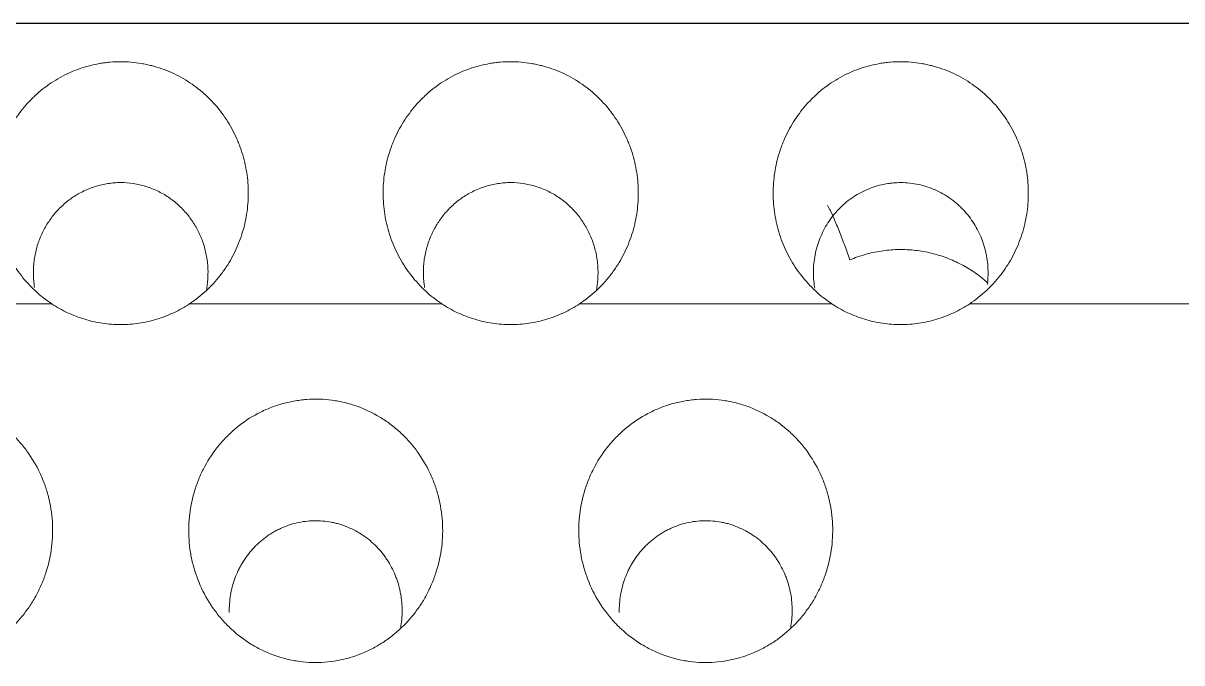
# Model space of a CAD drawing. Header units: inches. Extents: x 3778 to 56227, y -16914 to 35091.
# Drawn here: x 42867.02 to 42875.9, y -12663.85 to -12658.95 of the extents above; entities that cross this region are included whole.
import ezdxf

# ---------------------------------------------------------------- set-up
doc = ezdxf.new("R2010")
doc.units = ezdxf.units.IN
doc.header["$LTSCALE"] = 100
doc.header["$MEASUREMENT"] = 0
doc.linetypes.add('DH-HID2', pattern=[1.2, 0.8, -0.4])
doc.layers.add('2-con', color=2, linetype='Continuous')
doc.layers.add('FU-FURM', color=251, linetype='DH-HID2')
doc.layers.add('mark-B', color=2, linetype='Continuous', lineweight=20)

# ---------------------------------------------------------------- blocks, each defined once
blk = doc.blocks.new('cjscjdeh')
at = {"layer": 'FU-FURM', "color": 8}
blk.add_line((149349.5168, 68184.8848), (151549.5168, 68184.8848), dxfattribs=at)
blk = doc.blocks.new('무풍1WAY 대형')
at = {"layer": 'mark-B'}
for points, knots in [([(-187.4273, -415.5064), (-187.3889, -415.5593), (-187.3562, -415.6149), (-187.3017, -415.731), (-187.2799, -415.7915), (-187.2595, -415.8703), (-187.2558, -415.8862), (-187.2492, -415.9179), (-187.2404, -415.9656), (-187.2313, -416.0455), (-187.23, -416.1099), (-187.2312, -416.1583), (-187.232, -416.1745), (-187.2343, -416.2069), (-187.2359, -416.2231), (-187.2455, -416.3036), (-187.259, -416.3665), (-187.288, -416.4585), (-187.2991, -416.4888), (-187.318, -416.5336), (-187.3247, -416.5485), (-187.3388, -416.5778), (-187.3461, -416.5923), (-187.3845, -416.6634), (-187.4203, -416.7168), (-187.4818, -416.7917), (-187.5036, -416.8158), (-187.5499, -416.862), (-187.574, -416.8838), (-187.649, -416.9452), (-187.7028, -416.9809), (-187.7892, -417.0265), (-187.8191, -417.0404), (-187.8795, -417.0647), (-187.9408, -417.0858), (-188.0039, -417.1005), (-188.0519, -417.1092), (-188.068, -417.1116), (-188.1004, -417.1158), (-188.1168, -417.1174), (-188.1986, -417.1235), (-188.2634, -417.1215), (-188.3599, -417.1087), (-188.392, -417.1027), (-188.4398, -417.0912), (-188.4557, -417.0869), (-188.487, -417.0777), (-188.5025, -417.0727), (-188.579, -417.0457), (-188.6376, -417.018), (-188.7075, -416.9759), (-188.7213, -416.9671), (-188.7484, -416.9488), (-188.7882, -416.9205), (-188.8504, -416.8688), (-188.8958, -416.8228), (-188.9283, -416.7865), (-188.9388, -416.7742), (-188.9594, -416.7488), (-188.9693, -416.7359), (-189.0173, -416.6703), (-189.0501, -416.6148), (-189.0913, -416.5273), (-189.1037, -416.4973), (-189.1258, -416.436), (-189.1352, -416.405), (-189.1592, -416.3113), (-189.1693, -416.2478), (-189.1756, -416.1509), (-189.1762, -416.1182), (-189.1743, -416.0535), (-189.1719, -416.0213), (-189.1603, -415.9256), (-189.1467, -415.8626), (-189.1221, -415.7851), (-189.1168, -415.7696), (-189.1056, -415.7391), (-189.0877, -415.694), (-189.0529, -415.6214), (-189.0197, -415.5661), (-188.9927, -415.5258), (-188.9834, -415.5125), (-188.964, -415.4864), (-188.954, -415.4734), (-188.9023, -415.4103), (-188.8567, -415.3645), (-188.782, -415.3029), (-188.756, -415.2835), (-188.7154, -415.2563), (-188.7015, -415.2475), (-188.6734, -415.2307), (-188.6592, -415.2227), (-188.5873, -415.1845), (-188.5274, -415.1601), (-188.4494, -415.1374), (-188.4337, -415.1332), (-188.4019, -415.1257), (-188.3857, -415.1224), (-188.3373, -415.1136), (-188.305, -415.1095), (-188.208, -415.1022), (-188.1431, -415.1041), (-188.0618, -415.1151), (-188.0455, -415.1177), (-188.0134, -415.1238), (-187.9656, -415.1341), (-187.888, -415.1574), (-187.8279, -415.1823), (-187.7837, -415.2034), (-187.769, -415.2108), (-187.7402, -415.2264), (-187.7261, -415.2346), (-187.6567, -415.2769), (-187.605, -415.3159), (-187.5334, -415.3822), (-187.5104, -415.4056), (-187.467, -415.4545), (-187.4466, -415.4799), (-187.4273, -415.5064)], [0, 0, 0, 0, 0.03125, 0.03125, 0.0625, 0.0625, 0.070312, 0.070312, 0.078125, 0.09375, 0.109375, 0.109375, 0.117187, 0.117187, 0.125, 0.125, 0.15625, 0.15625, 0.171875, 0.171875, 0.179687, 0.179687, 0.1875, 0.1875, 0.21875, 0.21875, 0.234375, 0.234375, 0.25, 0.25, 0.28125, 0.28125, 0.296875, 0.296875, 0.3125, 0.328125, 0.328125, 0.335937, 0.335937, 0.34375, 0.34375, 0.375, 0.375, 0.390625, 0.390625, 0.398437, 0.398437, 0.40625, 0.40625, 0.4375, 0.4375, 0.445312, 0.445312, 0.453125, 0.46875, 0.484375, 0.484375, 0.492187, 0.492187, 0.5, 0.5, 0.53125, 0.53125, 0.546875, 0.546875, 0.5625, 0.5625, 0.59375, 0.59375, 0.609375, 0.609375, 0.625, 0.625, 0.65625, 0.65625, 0.664062, 0.664062, 0.671875, 0.6875, 0.703125, 0.703125, 0.710937, 0.710937, 0.71875, 0.71875, 0.75, 0.75, 0.765625, 0.765625, 0.773437, 0.773437, 0.78125, 0.78125, 0.8125, 0.8125, 0.820312, 0.820312, 0.828125, 0.828125, 0.84375, 0.84375, 0.875, 0.875, 0.882812, 0.882812, 0.890625, 0.90625, 0.921875, 0.921875, 0.929687, 0.929687, 0.9375, 0.9375, 0.96875, 0.96875, 0.984375, 0.984375, 1, 1, 1, 1]), ([(-184.4398, -415.5064), (-184.4013, -415.5593), (-184.3687, -415.6149), (-184.3142, -415.731), (-184.2923, -415.7915), (-184.272, -415.8703), (-184.2683, -415.8862), (-184.2617, -415.9179), (-184.2529, -415.9656), (-184.2438, -416.0455), (-184.2424, -416.1099), (-184.2437, -416.1583), (-184.2444, -416.1745), (-184.2468, -416.2069), (-184.2483, -416.2231), (-184.2579, -416.3036), (-184.2715, -416.3665), (-184.3004, -416.4585), (-184.3115, -416.4888), (-184.3305, -416.5336), (-184.3372, -416.5485), (-184.3512, -416.5778), (-184.3586, -416.5923), (-184.397, -416.6634), (-184.4328, -416.7168), (-184.4943, -416.7917), (-184.5161, -416.8158), (-184.5623, -416.862), (-184.5864, -416.8838), (-184.6615, -416.9452), (-184.7152, -416.9809), (-184.8016, -417.0265), (-184.8315, -417.0404), (-184.892, -417.0647), (-184.9533, -417.0858), (-185.0164, -417.1005), (-185.0643, -417.1092), (-185.0804, -417.1116), (-185.1129, -417.1158), (-185.1293, -417.1174), (-185.211, -417.1235), (-185.2759, -417.1215), (-185.3724, -417.1087), (-185.4044, -417.1027), (-185.4523, -417.0912), (-185.4681, -417.0869), (-185.4994, -417.0777), (-185.5149, -417.0727), (-185.5915, -417.0457), (-185.6501, -417.018), (-185.7199, -416.9759), (-185.7338, -416.9671), (-185.7609, -416.9488), (-185.8007, -416.9205), (-185.8629, -416.8688), (-185.9083, -416.8228), (-185.9407, -416.7865), (-185.9513, -416.7742), (-185.9718, -416.7488), (-185.9818, -416.7359), (-186.0297, -416.6703), (-186.0626, -416.6148), (-186.1038, -416.5273), (-186.1162, -416.4973), (-186.1382, -416.436), (-186.1477, -416.405), (-186.1717, -416.3113), (-186.1818, -416.2478), (-186.188, -416.1509), (-186.1886, -416.1182), (-186.1868, -416.0535), (-186.1844, -416.0213), (-186.1727, -415.9256), (-186.1591, -415.8626), (-186.1346, -415.7851), (-186.1293, -415.7696), (-186.1181, -415.7391), (-186.1002, -415.694), (-186.0653, -415.6214), (-186.0321, -415.5661), (-186.0052, -415.5258), (-185.9958, -415.5125), (-185.9765, -415.4864), (-185.9664, -415.4734), (-185.9147, -415.4103), (-185.8691, -415.3645), (-185.7944, -415.3029), (-185.7684, -415.2835), (-185.7278, -415.2563), (-185.714, -415.2475), (-185.6858, -415.2307), (-185.6716, -415.2227), (-185.5998, -415.1845), (-185.5398, -415.1601), (-185.4619, -415.1374), (-185.4461, -415.1332), (-185.4143, -415.1257), (-185.3982, -415.1224), (-185.3498, -415.1136), (-185.3175, -415.1095), (-185.2204, -415.1022), (-185.1555, -415.1041), (-185.0742, -415.1151), (-185.058, -415.1177), (-185.0259, -415.1238), (-184.9781, -415.1341), (-184.9005, -415.1574), (-184.8404, -415.1823), (-184.7961, -415.2034), (-184.7815, -415.2108), (-184.7527, -415.2264), (-184.7386, -415.2346), (-184.6691, -415.2769), (-184.6175, -415.3159), (-184.5458, -415.3822), (-184.5229, -415.4056), (-184.4795, -415.4545), (-184.459, -415.4799), (-184.4398, -415.5064)], [0, 0, 0, 0, 0.03125, 0.03125, 0.0625, 0.0625, 0.070312, 0.070312, 0.078125, 0.09375, 0.109375, 0.109375, 0.117187, 0.117187, 0.125, 0.125, 0.15625, 0.15625, 0.171875, 0.171875, 0.179687, 0.179687, 0.1875, 0.1875, 0.21875, 0.21875, 0.234375, 0.234375, 0.25, 0.25, 0.28125, 0.28125, 0.296875, 0.296875, 0.3125, 0.328125, 0.328125, 0.335937, 0.335937, 0.34375, 0.34375, 0.375, 0.375, 0.390625, 0.390625, 0.398437, 0.398437, 0.40625, 0.40625, 0.4375, 0.4375, 0.445312, 0.445312, 0.453125, 0.46875, 0.484375, 0.484375, 0.492187, 0.492187, 0.5, 0.5, 0.53125, 0.53125, 0.546875, 0.546875, 0.5625, 0.5625, 0.59375, 0.59375, 0.609375, 0.609375, 0.625, 0.625, 0.65625, 0.65625, 0.664062, 0.664062, 0.671875, 0.6875, 0.703125, 0.703125, 0.710937, 0.710937, 0.71875, 0.71875, 0.75, 0.75, 0.765625, 0.765625, 0.773437, 0.773437, 0.78125, 0.78125, 0.8125, 0.8125, 0.820312, 0.820312, 0.828125, 0.828125, 0.84375, 0.84375, 0.875, 0.875, 0.882812, 0.882812, 0.890625, 0.90625, 0.921875, 0.921875, 0.929687, 0.929687, 0.9375, 0.9375, 0.96875, 0.96875, 0.984375, 0.984375, 1, 1, 1, 1]), ([(-181.4522, -415.5064), (-181.4138, -415.5593), (-181.3811, -415.6149), (-181.3266, -415.731), (-181.3048, -415.7915), (-181.2844, -415.8703), (-181.2807, -415.8862), (-181.2741, -415.9179), (-181.2653, -415.9656), (-181.2562, -416.0455), (-181.2549, -416.1099), (-181.2561, -416.1583), (-181.2569, -416.1745), (-181.2592, -416.2069), (-181.2608, -416.2231), (-181.2704, -416.3036), (-181.2839, -416.3665), (-181.3129, -416.4585), (-181.324, -416.4888), (-181.3429, -416.5336), (-181.3496, -416.5485), (-181.3637, -416.5778), (-181.371, -416.5923), (-181.4094, -416.6634), (-181.4453, -416.7168), (-181.5067, -416.7917), (-181.5285, -416.8158), (-181.5748, -416.862), (-181.5989, -416.8838), (-181.6739, -416.9452), (-181.7277, -416.9809), (-181.8141, -417.0265), (-181.844, -417.0404), (-181.9044, -417.0647), (-181.9657, -417.0858), (-182.0288, -417.1005), (-182.0768, -417.1092), (-182.0929, -417.1116), (-182.1253, -417.1158), (-182.1417, -417.1174), (-182.2235, -417.1235), (-182.2883, -417.1215), (-182.3848, -417.1087), (-182.4169, -417.1027), (-182.4647, -417.0912), (-182.4806, -417.0869), (-182.5119, -417.0777), (-182.5274, -417.0727), (-182.604, -417.0457), (-182.6625, -417.018), (-182.7324, -416.9759), (-182.7462, -416.9671), (-182.7733, -416.9488), (-182.8131, -416.9205), (-182.8753, -416.8688), (-182.9208, -416.8228), (-182.9532, -416.7865), (-182.9637, -416.7742), (-182.9843, -416.7488), (-182.9942, -416.7359), (-183.0422, -416.6703), (-183.075, -416.6148), (-183.1162, -416.5273), (-183.1286, -416.4973), (-183.1507, -416.436), (-183.1601, -416.405), (-183.1841, -416.3113), (-183.1942, -416.2478), (-183.2005, -416.1509), (-183.2011, -416.1182), (-183.1992, -416.0535), (-183.1968, -416.0213), (-183.1852, -415.9256), (-183.1716, -415.8626), (-183.147, -415.7851), (-183.1418, -415.7696), (-183.1305, -415.7391), (-183.1126, -415.694), (-183.0778, -415.6214), (-183.0446, -415.5661), (-183.0176, -415.5258), (-183.0083, -415.5125), (-182.9889, -415.4864), (-182.9789, -415.4734), (-182.9272, -415.4103), (-182.8816, -415.3645), (-182.8069, -415.3029), (-182.7809, -415.2835), (-182.7403, -415.2563), (-182.7264, -415.2475), (-182.6983, -415.2307), (-182.6841, -415.2227), (-182.6122, -415.1845), (-182.5523, -415.1601), (-182.4743, -415.1374), (-182.4586, -415.1332), (-182.4268, -415.1257), (-182.4106, -415.1224), (-182.3622, -415.1136), (-182.3299, -415.1095), (-182.2329, -415.1022), (-182.168, -415.1041), (-182.0867, -415.1151), (-182.0704, -415.1177), (-182.0383, -415.1238), (-181.9906, -415.1341), (-181.9129, -415.1574), (-181.8529, -415.1823), (-181.8086, -415.2034), (-181.7939, -415.2108), (-181.7652, -415.2264), (-181.751, -415.2346), (-181.6816, -415.2769), (-181.6299, -415.3159), (-181.5583, -415.3822), (-181.5353, -415.4056), (-181.4919, -415.4545), (-181.4715, -415.4799), (-181.4522, -415.5064)], [0, 0, 0, 0, 0.03125, 0.03125, 0.0625, 0.0625, 0.070313, 0.070313, 0.078125, 0.09375, 0.109375, 0.109375, 0.117188, 0.117188, 0.125, 0.125, 0.15625, 0.15625, 0.171875, 0.171875, 0.179688, 0.179688, 0.1875, 0.1875, 0.21875, 0.21875, 0.234375, 0.234375, 0.25, 0.25, 0.28125, 0.28125, 0.296875, 0.296875, 0.3125, 0.328125, 0.328125, 0.335938, 0.335938, 0.34375, 0.34375, 0.375, 0.375, 0.390625, 0.390625, 0.398438, 0.398438, 0.40625, 0.40625, 0.4375, 0.4375, 0.445313, 0.445313, 0.453125, 0.46875, 0.484375, 0.484375, 0.492188, 0.492188, 0.5, 0.5, 0.53125, 0.53125, 0.546875, 0.546875, 0.5625, 0.5625, 0.59375, 0.59375, 0.609375, 0.609375, 0.625, 0.625, 0.65625, 0.65625, 0.664063, 0.664063, 0.671875, 0.6875, 0.703125, 0.703125, 0.710938, 0.710938, 0.71875, 0.71875, 0.75, 0.75, 0.765625, 0.765625, 0.773438, 0.773438, 0.78125, 0.78125, 0.8125, 0.8125, 0.820313, 0.820313, 0.828125, 0.828125, 0.84375, 0.84375, 0.875, 0.875, 0.882813, 0.882813, 0.890625, 0.90625, 0.921875, 0.921875, 0.929688, 0.929688, 0.9375, 0.9375, 0.96875, 0.96875, 0.984375, 0.984375, 1, 1, 1, 1]), ([(-187.5411, -415.4879), (-187.5406, -415.5101), (-187.5411, -415.5323), (-187.5443, -415.5765), (-187.547, -415.5986), (-187.5578, -415.6641), (-187.5691, -415.7065), (-187.5918, -415.7685), (-187.6003, -415.7888), (-187.6147, -415.8189), (-187.6197, -415.8288), (-187.6302, -415.8483), (-187.6357, -415.8579), (-187.6641, -415.9051), (-187.6902, -415.9405), (-187.7348, -415.9898), (-187.7506, -416.0057), (-187.7835, -416.0355), (-187.8176, -416.0635), (-187.8636, -416.0941), (-187.8926, -416.1104), (-187.9123, -416.1208), (-187.9224, -416.1257), (-187.9729, -416.1492), (-188.0147, -416.1636), (-188.0794, -416.1786), (-188.1014, -416.1826), (-188.1458, -416.1881), (-188.168, -416.1897), (-188.2343, -416.1911), (-188.2784, -416.1874), (-188.3332, -416.177), (-188.3442, -416.1747), (-188.3659, -416.1694), (-188.3766, -416.1665), (-188.4084, -416.1569), (-188.45, -416.1421), (-188.4998, -416.1183), (-188.5287, -416.1017), (-188.5478, -416.0901), (-188.5572, -416.0841), (-188.6031, -416.0529), (-188.6368, -416.0246), (-188.683, -415.9774), (-188.6977, -415.9609), (-188.7185, -415.9349), (-188.7253, -415.9261), (-188.7384, -415.9081), (-188.7446, -415.899), (-188.7748, -415.853), (-188.7952, -415.8141), (-188.8162, -415.7633), (-188.8201, -415.753), (-188.8276, -415.7321), (-188.8311, -415.7216), (-188.8408, -415.6898), (-188.8462, -415.6684), (-188.8595, -415.6039), (-188.8643, -415.5603), (-188.8655, -415.4941), (-188.8649, -415.4718), (-188.8616, -415.4278), (-188.859, -415.4059), (-188.8548, -415.381), (-188.8542, -415.3777), (-188.8536, -415.3744)], [0, 0, 0, 0, 0.029281, 0.029281, 0.058562, 0.058562, 0.117123, 0.117123, 0.146404, 0.146404, 0.161045, 0.161045, 0.175685, 0.175685, 0.234247, 0.234247, 0.263528, 0.263528, 0.292809, 0.322089, 0.33673, 0.33673, 0.35137, 0.35137, 0.409932, 0.409932, 0.439213, 0.439213, 0.468494, 0.468494, 0.527055, 0.527055, 0.541696, 0.541696, 0.556336, 0.556336, 0.585617, 0.614898, 0.629538, 0.629538, 0.644179, 0.644179, 0.702741, 0.702741, 0.732021, 0.732021, 0.746662, 0.746662, 0.761302, 0.761302, 0.819864, 0.819864, 0.834504, 0.834504, 0.849145, 0.849145, 0.878426, 0.878426, 0.936987, 0.936987, 0.966268, 0.966268, 0.995549, 0.995549, 1, 1, 1, 1]), ([(-184.5535, -415.4879), (-184.553, -415.5101), (-184.5536, -415.5323), (-184.5568, -415.5765), (-184.5594, -415.5986), (-184.5703, -415.6641), (-184.5815, -415.7065), (-184.6042, -415.7685), (-184.6128, -415.7888), (-184.6271, -415.8189), (-184.6322, -415.8288), (-184.6427, -415.8483), (-184.6481, -415.8579), (-184.6765, -415.9051), (-184.7027, -415.9405), (-184.7473, -415.9898), (-184.7631, -416.0057), (-184.7959, -416.0355), (-184.8301, -416.0635), (-184.876, -416.0941), (-184.9051, -416.1104), (-184.9248, -416.1208), (-184.9348, -416.1257), (-184.9854, -416.1492), (-185.0271, -416.1636), (-185.0919, -416.1786), (-185.1138, -416.1826), (-185.1582, -416.1881), (-185.1804, -416.1897), (-185.2468, -416.1911), (-185.2908, -416.1874), (-185.3457, -416.177), (-185.3567, -416.1747), (-185.3783, -416.1694), (-185.389, -416.1665), (-185.4209, -416.1569), (-185.4624, -416.1421), (-185.5122, -416.1183), (-185.5412, -416.1017), (-185.5602, -416.0901), (-185.5696, -416.0841), (-185.6156, -416.0529), (-185.6492, -416.0246), (-185.6954, -415.9774), (-185.7101, -415.9609), (-185.731, -415.9349), (-185.7378, -415.9261), (-185.7508, -415.9081), (-185.7571, -415.899), (-185.7873, -415.853), (-185.8077, -415.8141), (-185.8286, -415.7633), (-185.8326, -415.753), (-185.84, -415.7321), (-185.8435, -415.7216), (-185.8532, -415.6898), (-185.8587, -415.6684), (-185.8719, -415.6039), (-185.8768, -415.5603), (-185.878, -415.4941), (-185.8773, -415.4718), (-185.8741, -415.4278), (-185.8714, -415.4059), (-185.8672, -415.381), (-185.8666, -415.3777), (-185.866, -415.3744)], [0, 0, 0, 0, 0.029281, 0.029281, 0.058562, 0.058562, 0.117123, 0.117123, 0.146404, 0.146404, 0.161045, 0.161045, 0.175685, 0.175685, 0.234247, 0.234247, 0.263528, 0.263528, 0.292809, 0.322089, 0.33673, 0.33673, 0.35137, 0.35137, 0.409932, 0.409932, 0.439213, 0.439213, 0.468494, 0.468494, 0.527055, 0.527055, 0.541696, 0.541696, 0.556336, 0.556336, 0.585617, 0.614898, 0.629538, 0.629538, 0.644179, 0.644179, 0.702741, 0.702741, 0.732021, 0.732021, 0.746662, 0.746662, 0.761302, 0.761302, 0.819864, 0.819864, 0.834504, 0.834504, 0.849145, 0.849145, 0.878426, 0.878426, 0.936987, 0.936987, 0.966268, 0.966268, 0.995549, 0.995549, 1, 1, 1, 1]), ([(-189.1688, -417.8514), (-189.2075, -417.8259), (-189.2479, -417.8031), (-189.3115, -417.7731), (-189.3332, -417.7639), (-189.3768, -417.7471), (-189.3988, -417.7396), (-189.4655, -417.7194), (-189.5108, -417.7092), (-189.58, -417.6989), (-189.6033, -417.6963), (-189.6503, -417.6928), (-189.6737, -417.6919), (-189.7437, -417.6919), (-189.7901, -417.6954), (-189.8591, -417.7056), (-189.882, -417.7099), (-189.9277, -417.7201), (-189.9505, -417.7261), (-190.0178, -417.7465), (-190.1046, -417.78), (-190.1857, -417.8255), (-190.2249, -417.8514)], [0, 0, 0, 0, 0.125, 0.125, 0.1875, 0.1875, 0.25, 0.25, 0.375, 0.375, 0.4375, 0.4375, 0.5, 0.5, 0.625, 0.625, 0.6875, 0.6875, 0.75, 0.75, 0.875, 1, 1, 1, 1]), ([(-186.1813, -417.8514), (-186.2199, -417.8259), (-186.2604, -417.8031), (-186.3239, -417.7731), (-186.3456, -417.7639), (-186.3892, -417.7471), (-186.4113, -417.7396), (-186.478, -417.7194), (-186.5232, -417.7092), (-186.5924, -417.6989), (-186.6157, -417.6963), (-186.6627, -417.6928), (-186.6862, -417.6919), (-186.7562, -417.6919), (-186.8025, -417.6954), (-186.8715, -417.7056), (-186.8945, -417.7099), (-186.9401, -417.7201), (-186.963, -417.7261), (-187.0303, -417.7465), (-187.1171, -417.78), (-187.1982, -417.8255), (-187.2373, -417.8514)], [0, 0, 0, 0, 0.125, 0.125, 0.1875, 0.1875, 0.25, 0.25, 0.375, 0.375, 0.4375, 0.4375, 0.5, 0.5, 0.625, 0.625, 0.6875, 0.6875, 0.75, 0.75, 0.875, 1, 1, 1, 1]), ([(-183.1937, -417.8514), (-183.2324, -417.8259), (-183.2728, -417.8031), (-183.3364, -417.7731), (-183.3581, -417.7639), (-183.4017, -417.7471), (-183.4237, -417.7396), (-183.4904, -417.7194), (-183.5357, -417.7092), (-183.6049, -417.6989), (-183.6282, -417.6963), (-183.6752, -417.6928), (-183.6986, -417.6919), (-183.7686, -417.6919), (-183.815, -417.6954), (-183.884, -417.7056), (-183.9069, -417.7099), (-183.9526, -417.7201), (-183.9754, -417.7261), (-184.0427, -417.7465), (-184.1295, -417.78), (-184.2106, -417.8255), (-184.2498, -417.8514)], [0, 0, 0, 0, 0.125, 0.125, 0.1875, 0.1875, 0.25, 0.25, 0.375, 0.375, 0.4375, 0.4375, 0.5, 0.5, 0.625, 0.625, 0.6875, 0.6875, 0.75, 0.75, 0.875, 1, 1, 1, 1]), ([(-189.1688, -417.8514), (-189.1238, -417.8812), (-189.082, -417.9142), (-189.0045, -417.986), (-188.9687, -418.0249), (-188.9196, -418.0877), (-188.904, -418.1094), (-188.8743, -418.1542), (-188.8605, -418.177), (-188.8219, -418.2467), (-188.8, -418.2949), (-188.7728, -418.3697), (-188.7646, -418.3951), (-188.7503, -418.4466), (-188.7441, -418.4726), (-188.7287, -418.5508), (-188.7225, -418.6032), (-188.7193, -418.6825), (-188.7192, -418.709), (-188.7211, -418.7623), (-188.7231, -418.789), (-188.7321, -418.8684), (-188.7421, -418.9203), (-188.763, -418.9967), (-188.771, -419.0219), (-188.7844, -419.0594), (-188.7891, -419.0719), (-188.7991, -419.0966), (-188.8044, -419.109), (-188.8318, -419.17), (-188.8573, -419.2166), (-188.9152, -419.3051), (-188.9477, -419.3472), (-188.9928, -419.3967), (-189.0021, -419.4065), (-189.0209, -419.4256), (-189.0497, -419.4536), (-189.08, -419.4796), (-189.1424, -419.5291), (-189.1867, -419.5587), (-189.257, -419.5977), (-189.2812, -419.6098), (-189.3303, -419.6319), (-189.3551, -419.6418), (-189.4306, -419.6684), (-189.4822, -419.6819), (-189.5483, -419.6933), (-189.5616, -419.6953), (-189.5884, -419.6988), (-189.6019, -419.7003), (-189.6422, -419.7037), (-189.669, -419.7049), (-189.7492, -419.705), (-189.8024, -419.7006), (-189.8686, -419.6894), (-189.8818, -419.6868), (-189.9083, -419.6812), (-189.9214, -419.6781), (-189.9606, -419.668), (-189.9862, -419.6602), (-190.0619, -419.6337), (-190.1106, -419.612), (-190.1811, -419.5732), (-190.2042, -419.5591), (-190.249, -419.5294), (-190.2706, -419.5137), (-190.3333, -419.4642), (-190.3723, -419.428), (-190.4264, -419.3688), (-190.4438, -419.3482), (-190.4766, -419.3059), (-190.4921, -419.2842), (-190.5358, -419.2177), (-190.5613, -419.1712), (-190.5886, -419.1105), (-190.5939, -419.0983), (-190.6039, -419.0735), (-190.6087, -419.061), (-190.6223, -419.0232), (-190.6303, -418.9979), (-190.6514, -418.9212), (-190.6614, -418.8693), (-190.6704, -418.7903), (-190.6725, -418.7638), (-190.6745, -418.7103), (-190.6744, -418.6836), (-190.6712, -418.6041), (-190.6651, -418.5517), (-190.6499, -418.4738), (-190.6438, -418.448), (-190.6295, -418.3966), (-190.6213, -418.371), (-190.5941, -418.2959), (-190.5722, -418.2477), (-190.5339, -418.1782), (-190.5202, -418.1555), (-190.4982, -418.1222), (-190.4907, -418.1112), (-190.4751, -418.0894), (-190.467, -418.0787), (-190.4257, -418.0257), (-190.3897, -417.9865), (-190.3118, -417.9142), (-190.2699, -417.8812), (-190.2249, -417.8514)], [0, 0, 0, 0, 0.03125, 0.03125, 0.0625, 0.0625, 0.078125, 0.078125, 0.09375, 0.09375, 0.125, 0.125, 0.140625, 0.140625, 0.15625, 0.15625, 0.1875, 0.1875, 0.203125, 0.203125, 0.21875, 0.21875, 0.25, 0.25, 0.265625, 0.265625, 0.273438, 0.273438, 0.28125, 0.28125, 0.3125, 0.3125, 0.34375, 0.34375, 0.351563, 0.351563, 0.359375, 0.375, 0.375, 0.40625, 0.40625, 0.421875, 0.421875, 0.4375, 0.4375, 0.46875, 0.46875, 0.476563, 0.476563, 0.484375, 0.484375, 0.5, 0.5, 0.53125, 0.53125, 0.539063, 0.539063, 0.546875, 0.546875, 0.5625, 0.5625, 0.59375, 0.59375, 0.609375, 0.609375, 0.625, 0.625, 0.65625, 0.65625, 0.671875, 0.671875, 0.6875, 0.6875, 0.71875, 0.71875, 0.726563, 0.726563, 0.734375, 0.734375, 0.75, 0.75, 0.78125, 0.78125, 0.796875, 0.796875, 0.8125, 0.8125, 0.84375, 0.84375, 0.859375, 0.859375, 0.875, 0.875, 0.90625, 0.90625, 0.921875, 0.921875, 0.929687, 0.929687, 0.9375, 0.9375, 0.96875, 0.96875, 1, 1, 1, 1]), ([(-186.1813, -417.8514), (-186.1363, -417.8812), (-186.0945, -417.9142), (-186.0169, -417.986), (-185.9812, -418.0249), (-185.9321, -418.0877), (-185.9164, -418.1094), (-185.8868, -418.1542), (-185.873, -418.177), (-185.8344, -418.2467), (-185.8125, -418.2949), (-185.7852, -418.3697), (-185.7771, -418.3951), (-185.7627, -418.4466), (-185.7565, -418.4726), (-185.7412, -418.5508), (-185.735, -418.6032), (-185.7317, -418.6825), (-185.7317, -418.709), (-185.7336, -418.7623), (-185.7356, -418.789), (-185.7446, -418.8684), (-185.7546, -418.9203), (-185.7755, -418.9967), (-185.7834, -419.0219), (-185.7969, -419.0594), (-185.8016, -419.0719), (-185.8116, -419.0966), (-185.8168, -419.109), (-185.8442, -419.17), (-185.8697, -419.2166), (-185.9277, -419.3051), (-185.9601, -419.3472), (-186.0052, -419.3967), (-186.0145, -419.4065), (-186.0334, -419.4256), (-186.0622, -419.4536), (-186.0924, -419.4796), (-186.1549, -419.5291), (-186.1991, -419.5587), (-186.2695, -419.5977), (-186.2937, -419.6098), (-186.3427, -419.6319), (-186.3676, -419.6418), (-186.443, -419.6684), (-186.4946, -419.6819), (-186.5608, -419.6933), (-186.5741, -419.6953), (-186.6009, -419.6988), (-186.6143, -419.7003), (-186.6546, -419.7037), (-186.6814, -419.7049), (-186.7617, -419.705), (-186.8149, -419.7006), (-186.8811, -419.6894), (-186.8943, -419.6868), (-186.9207, -419.6812), (-186.9339, -419.6781), (-186.973, -419.668), (-186.9987, -419.6602), (-187.0743, -419.6337), (-187.123, -419.612), (-187.1935, -419.5732), (-187.2167, -419.5591), (-187.2614, -419.5294), (-187.283, -419.5137), (-187.3458, -419.4642), (-187.3847, -419.428), (-187.4388, -419.3688), (-187.4562, -419.3482), (-187.4891, -419.3059), (-187.5045, -419.2842), (-187.5482, -419.2177), (-187.5737, -419.1712), (-187.6011, -419.1105), (-187.6063, -419.0983), (-187.6164, -419.0735), (-187.6212, -419.061), (-187.6348, -419.0232), (-187.6428, -418.9979), (-187.6638, -418.9212), (-187.6738, -418.8693), (-187.6829, -418.7903), (-187.6849, -418.7638), (-187.6869, -418.7103), (-187.6869, -418.6836), (-187.6837, -418.6041), (-187.6775, -418.5517), (-187.6623, -418.4738), (-187.6562, -418.448), (-187.642, -418.3966), (-187.6338, -418.371), (-187.6065, -418.2959), (-187.5846, -418.2477), (-187.5463, -418.1782), (-187.5326, -418.1555), (-187.5107, -418.1222), (-187.5031, -418.1112), (-187.4875, -418.0894), (-187.4795, -418.0787), (-187.4382, -418.0257), (-187.4022, -417.9865), (-187.3242, -417.9142), (-187.2823, -417.8812), (-187.2373, -417.8514)], [0, 0, 0, 0, 0.03125, 0.03125, 0.0625, 0.0625, 0.078125, 0.078125, 0.09375, 0.09375, 0.125, 0.125, 0.140625, 0.140625, 0.15625, 0.15625, 0.1875, 0.1875, 0.203125, 0.203125, 0.21875, 0.21875, 0.25, 0.25, 0.265625, 0.265625, 0.273437, 0.273437, 0.28125, 0.28125, 0.3125, 0.3125, 0.34375, 0.34375, 0.351562, 0.351562, 0.359375, 0.375, 0.375, 0.40625, 0.40625, 0.421875, 0.421875, 0.4375, 0.4375, 0.46875, 0.46875, 0.476562, 0.476562, 0.484375, 0.484375, 0.5, 0.5, 0.53125, 0.53125, 0.539062, 0.539062, 0.546875, 0.546875, 0.5625, 0.5625, 0.59375, 0.59375, 0.609375, 0.609375, 0.625, 0.625, 0.65625, 0.65625, 0.671875, 0.671875, 0.6875, 0.6875, 0.71875, 0.71875, 0.726562, 0.726562, 0.734375, 0.734375, 0.75, 0.75, 0.78125, 0.78125, 0.796875, 0.796875, 0.8125, 0.8125, 0.84375, 0.84375, 0.859375, 0.859375, 0.875, 0.875, 0.90625, 0.90625, 0.921875, 0.921875, 0.929688, 0.929688, 0.9375, 0.9375, 0.96875, 0.96875, 1, 1, 1, 1]), ([(-183.1937, -417.8514), (-183.1487, -417.8812), (-183.1069, -417.9142), (-183.0294, -417.986), (-182.9936, -418.0249), (-182.9445, -418.0877), (-182.9289, -418.1094), (-182.8992, -418.1542), (-182.8854, -418.177), (-182.8468, -418.2467), (-182.8249, -418.2949), (-182.7977, -418.3697), (-182.7895, -418.3951), (-182.7752, -418.4466), (-182.769, -418.4726), (-182.7536, -418.5508), (-182.7474, -418.6032), (-182.7442, -418.6825), (-182.7441, -418.709), (-182.746, -418.7623), (-182.748, -418.789), (-182.757, -418.8684), (-182.767, -418.9203), (-182.7879, -418.9967), (-182.7959, -419.0219), (-182.8093, -419.0594), (-182.814, -419.0719), (-182.824, -419.0966), (-182.8293, -419.109), (-182.8567, -419.17), (-182.8822, -419.2166), (-182.9401, -419.3051), (-182.9726, -419.3472), (-183.0177, -419.3967), (-183.027, -419.4065), (-183.0458, -419.4256), (-183.0746, -419.4536), (-183.1049, -419.4796), (-183.1673, -419.5291), (-183.2116, -419.5587), (-183.2819, -419.5977), (-183.3061, -419.6098), (-183.3552, -419.6319), (-183.38, -419.6418), (-183.4555, -419.6684), (-183.5071, -419.6819), (-183.5732, -419.6933), (-183.5865, -419.6953), (-183.6133, -419.6988), (-183.6268, -419.7003), (-183.6671, -419.7037), (-183.6939, -419.7049), (-183.7741, -419.705), (-183.8273, -419.7006), (-183.8935, -419.6894), (-183.9067, -419.6868), (-183.9332, -419.6812), (-183.9463, -419.6781), (-183.9855, -419.668), (-184.0111, -419.6602), (-184.0868, -419.6337), (-184.1355, -419.612), (-184.206, -419.5732), (-184.2291, -419.5591), (-184.2739, -419.5294), (-184.2955, -419.5137), (-184.3582, -419.4642), (-184.3972, -419.428), (-184.4513, -419.3688), (-184.4687, -419.3482), (-184.5015, -419.3059), (-184.517, -419.2842), (-184.5607, -419.2177), (-184.5862, -419.1712), (-184.6136, -419.1105), (-184.6188, -419.0983), (-184.6288, -419.0735), (-184.6336, -419.061), (-184.6472, -419.0232), (-184.6552, -418.9979), (-184.6763, -418.9212), (-184.6863, -418.8693), (-184.6954, -418.7903), (-184.6974, -418.7638), (-184.6994, -418.7103), (-184.6993, -418.6836), (-184.6961, -418.6041), (-184.69, -418.5517), (-184.6748, -418.4738), (-184.6687, -418.448), (-184.6544, -418.3966), (-184.6463, -418.371), (-184.619, -418.2959), (-184.5971, -418.2477), (-184.5588, -418.1782), (-184.5451, -418.1555), (-184.5231, -418.1222), (-184.5156, -418.1112), (-184.5, -418.0894), (-184.4919, -418.0787), (-184.4506, -418.0257), (-184.4146, -417.9865), (-184.3367, -417.9142), (-184.2948, -417.8812), (-184.2498, -417.8514)], [0, 0, 0, 0, 0.03125, 0.03125, 0.0625, 0.0625, 0.078125, 0.078125, 0.09375, 0.09375, 0.125, 0.125, 0.140625, 0.140625, 0.15625, 0.15625, 0.1875, 0.1875, 0.203125, 0.203125, 0.21875, 0.21875, 0.25, 0.25, 0.265625, 0.265625, 0.273437, 0.273437, 0.28125, 0.28125, 0.3125, 0.3125, 0.34375, 0.34375, 0.351562, 0.351562, 0.359375, 0.375, 0.375, 0.40625, 0.40625, 0.421875, 0.421875, 0.4375, 0.4375, 0.46875, 0.46875, 0.476562, 0.476562, 0.484375, 0.484375, 0.5, 0.5, 0.53125, 0.53125, 0.539062, 0.539062, 0.546875, 0.546875, 0.5625, 0.5625, 0.59375, 0.59375, 0.609375, 0.609375, 0.625, 0.625, 0.65625, 0.65625, 0.671875, 0.671875, 0.6875, 0.6875, 0.71875, 0.71875, 0.726562, 0.726562, 0.734375, 0.734375, 0.75, 0.75, 0.78125, 0.78125, 0.796875, 0.796875, 0.8125, 0.8125, 0.84375, 0.84375, 0.859375, 0.859375, 0.875, 0.875, 0.90625, 0.90625, 0.921875, 0.921875, 0.929688, 0.929688, 0.9375, 0.9375, 0.96875, 0.96875, 1, 1, 1, 1]), ([(-190.3599, -417.9997), (-190.3622, -418.0177), (-190.3639, -418.0359), (-190.3671, -418.0982), (-190.3652, -418.1421), (-190.3563, -418.2077), (-190.3523, -418.2294), (-190.3422, -418.2728), (-190.3362, -418.2942), (-190.3151, -418.3571), (-190.2972, -418.3974), (-190.2646, -418.4554), (-190.2526, -418.4744), (-190.2272, -418.5109), (-190.2001, -418.5459), (-190.1622, -418.5862), (-190.1376, -418.6088), (-190.1208, -418.6235), (-190.1121, -418.6306), (-190.0681, -418.6653), (-190.0306, -418.6892), (-189.9711, -418.7192), (-189.9507, -418.7282), (-189.9087, -418.7443), (-189.8873, -418.7512), (-189.844, -418.7628), (-189.8221, -418.7676), (-189.7776, -418.7747), (-189.7552, -418.7771), (-189.7106, -418.7796), (-189.677, -418.7797), (-189.6435, -418.7772), (-189.6211, -418.775), (-189.6099, -418.7736), (-189.5545, -418.7651), (-189.5115, -418.7539), (-189.449, -418.7307), (-189.4285, -418.7219), (-189.3881, -418.702), (-189.3686, -418.6911), (-189.3122, -418.6558), (-189.2772, -418.6288), (-189.2286, -418.5829), (-189.213, -418.5667), (-189.1839, -418.5331), (-189.1702, -418.5157), (-189.1318, -418.4618), (-189.1097, -418.4235), (-189.0912, -418.3828)], [0, 0, 0, 0, 0.028318, 0.028318, 0.097724, 0.097724, 0.132427, 0.132427, 0.16713, 0.16713, 0.236536, 0.236536, 0.271239, 0.271239, 0.305942, 0.340645, 0.357996, 0.357996, 0.375348, 0.375348, 0.444753, 0.444753, 0.479456, 0.479456, 0.514159, 0.514159, 0.548862, 0.548862, 0.583565, 0.583565, 0.618268, 0.635619, 0.635619, 0.652971, 0.652971, 0.722377, 0.722377, 0.75708, 0.75708, 0.791783, 0.791783, 0.861188, 0.861188, 0.895891, 0.895891, 0.930594, 0.930594, 1, 1, 1, 1]), ([(-190.3655, -418.0103), (-190.3616, -418.0138), (-190.3269, -418.0443), (-190.2902, -418.0723), (-190.239, -418.1068), (-190.2215, -418.1178), (-190.1858, -418.1388), (-190.1675, -418.1488), (-190.1119, -418.177), (-190.036, -418.2098), (-189.957, -418.2329), (-189.8965, -418.2467), (-189.8762, -418.2506), (-189.835, -418.2573), (-189.8142, -418.26), (-189.7522, -418.266), (-189.6697, -418.2689), (-189.5874, -418.2615), (-189.5258, -418.2521), (-189.5052, -418.2483), (-189.4645, -418.2394), (-189.4444, -418.2343), (-189.3847, -418.2174), (-189.3459, -418.2036), (-189.3079, -418.1876)], [0, 0, 0, 0, 0.013859, 0.123431, 0.123431, 0.178216, 0.178216, 0.233002, 0.233002, 0.342573, 0.452144, 0.452144, 0.50693, 0.50693, 0.561715, 0.561715, 0.671286, 0.780858, 0.780858, 0.835643, 0.835643, 0.890429, 0.890429, 1, 1, 1, 1]), ([(-189.0912, -418.3828), (-189.0819, -418.3625), (-189.0737, -418.3418), (-189.0591, -418.2996), (-189.0529, -418.2783), (-189.0374, -418.214), (-189.0311, -418.1704), (-189.0277, -418.1042), (-189.0277, -418.0818), (-189.0296, -418.0375), (-189.0316, -418.0155), (-189.0357, -417.9859), (-189.0369, -417.9781), (-189.0382, -417.9704)], [0, 0, 0, 0, 0.157307, 0.157307, 0.314615, 0.314615, 0.62923, 0.62923, 0.786537, 0.786537, 0.943845, 0.943845, 1, 1, 1, 1]), ([(-187.3662, -417.9607), (-187.3685, -417.9731), (-187.3705, -417.9857), (-187.3742, -418.0141), (-187.3758, -418.03), (-187.3778, -418.0621), (-187.3783, -418.0783), (-187.378, -418.1266), (-187.3733, -418.1903), (-187.3601, -418.2529), (-187.3469, -418.2993), (-187.3419, -418.3148), (-187.331, -418.3451), (-187.325, -418.36), (-187.3057, -418.404), (-187.2909, -418.4323), (-187.2656, -418.4733), (-187.2567, -418.4867), (-187.2378, -418.513), (-187.2279, -418.5258), (-187.197, -418.563), (-187.1748, -418.5862), (-187.1391, -418.6186), (-187.1268, -418.6289), (-187.1014, -418.6488), (-187.0882, -418.6584), (-187.0477, -418.6856), (-186.9917, -418.7175), (-186.9315, -418.7411), (-186.8848, -418.7554), (-186.869, -418.7596), (-186.8374, -418.7668), (-186.8215, -418.7698), (-186.7737, -418.7769), (-186.7415, -418.7793), (-186.6929, -418.7793), (-186.6765, -418.7787), (-186.644, -418.7763), (-186.6279, -418.7744), (-186.58, -418.7672), (-186.5486, -418.76), (-186.5024, -418.7458), (-186.4871, -418.7404), (-186.4569, -418.7286), (-186.4418, -418.7221), (-186.398, -418.7011), (-186.3422, -418.6691), (-186.2915, -418.6295), (-186.2555, -418.5968), (-186.2438, -418.5855), (-186.2216, -418.5622), (-186.2109, -418.5502), (-186.1802, -418.5132), (-186.1616, -418.4872), (-186.1363, -418.4463), (-186.1284, -418.4323), (-186.1133, -418.4037), (-186.1063, -418.3891), (-186.087, -418.345), (-186.0654, -418.2849), (-186.052, -418.2223), (-186.0452, -418.1744), (-186.0435, -418.1583), (-186.0411, -418.1263), (-186.0405, -418.1103), (-186.0402, -418.0625), (-186.0422, -418.0306), (-186.0473, -417.9916), (-186.0484, -417.9843), (-186.0495, -417.977)], [0, 0, 0, 0, 0.01614, 0.01614, 0.036442, 0.036442, 0.056745, 0.056745, 0.09735, 0.137955, 0.137955, 0.158257, 0.158257, 0.17856, 0.17856, 0.219165, 0.219165, 0.239467, 0.239467, 0.25977, 0.25977, 0.300375, 0.300375, 0.320677, 0.320677, 0.34098, 0.34098, 0.381585, 0.42219, 0.42219, 0.442492, 0.442492, 0.462795, 0.462795, 0.5034, 0.5034, 0.523702, 0.523702, 0.544005, 0.544005, 0.58461, 0.58461, 0.604913, 0.604913, 0.625215, 0.625215, 0.66582, 0.706425, 0.706425, 0.726728, 0.726728, 0.74703, 0.74703, 0.787635, 0.787635, 0.807938, 0.807938, 0.82824, 0.82824, 0.868845, 0.90945, 0.90945, 0.929753, 0.929753, 0.950055, 0.950055, 0.99066, 0.99066, 1, 1, 1, 1]), ([(-184.3787, -417.9607), (-184.381, -417.9731), (-184.383, -417.9856), (-184.3867, -418.0141), (-184.3882, -418.03), (-184.3902, -418.0621), (-184.3907, -418.0783), (-184.3904, -418.1266), (-184.3857, -418.1903), (-184.3725, -418.2529), (-184.3593, -418.2993), (-184.3544, -418.3148), (-184.3435, -418.3451), (-184.3375, -418.36), (-184.3182, -418.404), (-184.3033, -418.4323), (-184.2781, -418.4733), (-184.2691, -418.4867), (-184.2503, -418.513), (-184.2404, -418.5258), (-184.2095, -418.563), (-184.1873, -418.5862), (-184.1516, -418.6186), (-184.1392, -418.6289), (-184.1138, -418.6488), (-184.1006, -418.6584), (-184.0602, -418.6856), (-184.0041, -418.7175), (-183.944, -418.7411), (-183.8973, -418.7554), (-183.8815, -418.7596), (-183.8499, -418.7668), (-183.834, -418.7698), (-183.7862, -418.7769), (-183.754, -418.7793), (-183.7053, -418.7793), (-183.689, -418.7787), (-183.6565, -418.7763), (-183.6404, -418.7744), (-183.5925, -418.7672), (-183.5611, -418.76), (-183.5149, -418.7458), (-183.4996, -418.7404), (-183.4693, -418.7286), (-183.4543, -418.7221), (-183.4105, -418.7011), (-183.3547, -418.6691), (-183.304, -418.6295), (-183.2679, -418.5968), (-183.2563, -418.5855), (-183.234, -418.5622), (-183.2233, -418.5502), (-183.1927, -418.5132), (-183.174, -418.4872), (-183.1488, -418.4463), (-183.1408, -418.4323), (-183.1258, -418.4037), (-183.1188, -418.3891), (-183.0994, -418.345), (-183.0778, -418.2849), (-183.0645, -418.2223), (-183.0577, -418.1744), (-183.0559, -418.1583), (-183.0536, -418.1263), (-183.053, -418.1103), (-183.0527, -418.0625), (-183.0547, -418.0306), (-183.0597, -417.9916), (-183.0608, -417.9843), (-183.062, -417.977)], [0, 0, 0, 0, 0.016141, 0.016141, 0.036444, 0.036444, 0.056746, 0.056746, 0.097351, 0.137956, 0.137956, 0.158259, 0.158259, 0.178561, 0.178561, 0.219166, 0.219166, 0.239469, 0.239469, 0.259771, 0.259771, 0.300376, 0.300376, 0.320679, 0.320679, 0.340981, 0.340981, 0.381587, 0.422192, 0.422192, 0.442494, 0.442494, 0.462797, 0.462797, 0.503402, 0.503402, 0.523704, 0.523704, 0.544007, 0.544007, 0.584612, 0.584612, 0.604914, 0.604914, 0.625217, 0.625217, 0.665822, 0.706427, 0.706427, 0.726729, 0.726729, 0.747032, 0.747032, 0.787637, 0.787637, 0.80794, 0.80794, 0.828242, 0.828242, 0.868847, 0.909452, 0.909452, 0.929755, 0.929755, 0.950057, 0.950057, 0.990662, 0.990662, 1, 1, 1, 1]), ([(-189.3079, -418.1876), (-189.2936, -418.2279), (-189.2793, -418.2673), (-189.2507, -418.344), (-189.2364, -418.3812), (-189.2078, -418.4526), (-189.1935, -418.4868), (-189.1719, -418.5346), (-189.1648, -418.55), (-189.1504, -418.5793), (-189.1432, -418.5932), (-189.136, -418.6061)], [0, 0, 0, 0, 0.25, 0.25, 0.5, 0.5, 0.75, 0.75, 0.875, 0.875, 1, 1, 1, 1])]:
    blk.add_open_spline(points, degree=3, knots=knots, dxfattribs=at)
for points in [[(-190.2249, -417.8514), (-243.6487, -417.8514), (-297.0726, -417.8514), (-350.4964, -417.8514)], [(-187.2373, -417.8514), (-187.8812, -417.8514), (-188.525, -417.8514), (-189.1688, -417.8514)], [(-184.2498, -417.8514), (-184.8936, -417.8514), (-185.5374, -417.8514), (-186.1813, -417.8514)], [(-181.2622, -417.8514), (-181.9061, -417.8514), (-182.5499, -417.8514), (-183.1937, -417.8514)]]:
    blk.add_open_spline(points, degree=3, dxfattribs=at)
blk = doc.blocks.new('dpdjzjs')
at = {"layer": 'mark-B', "rotation": 180}
blk.add_blockref('무풍1WAY 대형', (178654.9147, 88751.491), dxfattribs=at)

msp = doc.modelspace()

# ---------------------------------------------------------------- block references
msp.add_blockref('cjscjdeh', (-107842.9668, -80843.8362))
at = {"layer": '2-con'}
msp.add_blockref('dpdjzjs', (-135970.8648, -101830.4424), dxfattribs=at)

doc.saveas('drawing.dxf')
